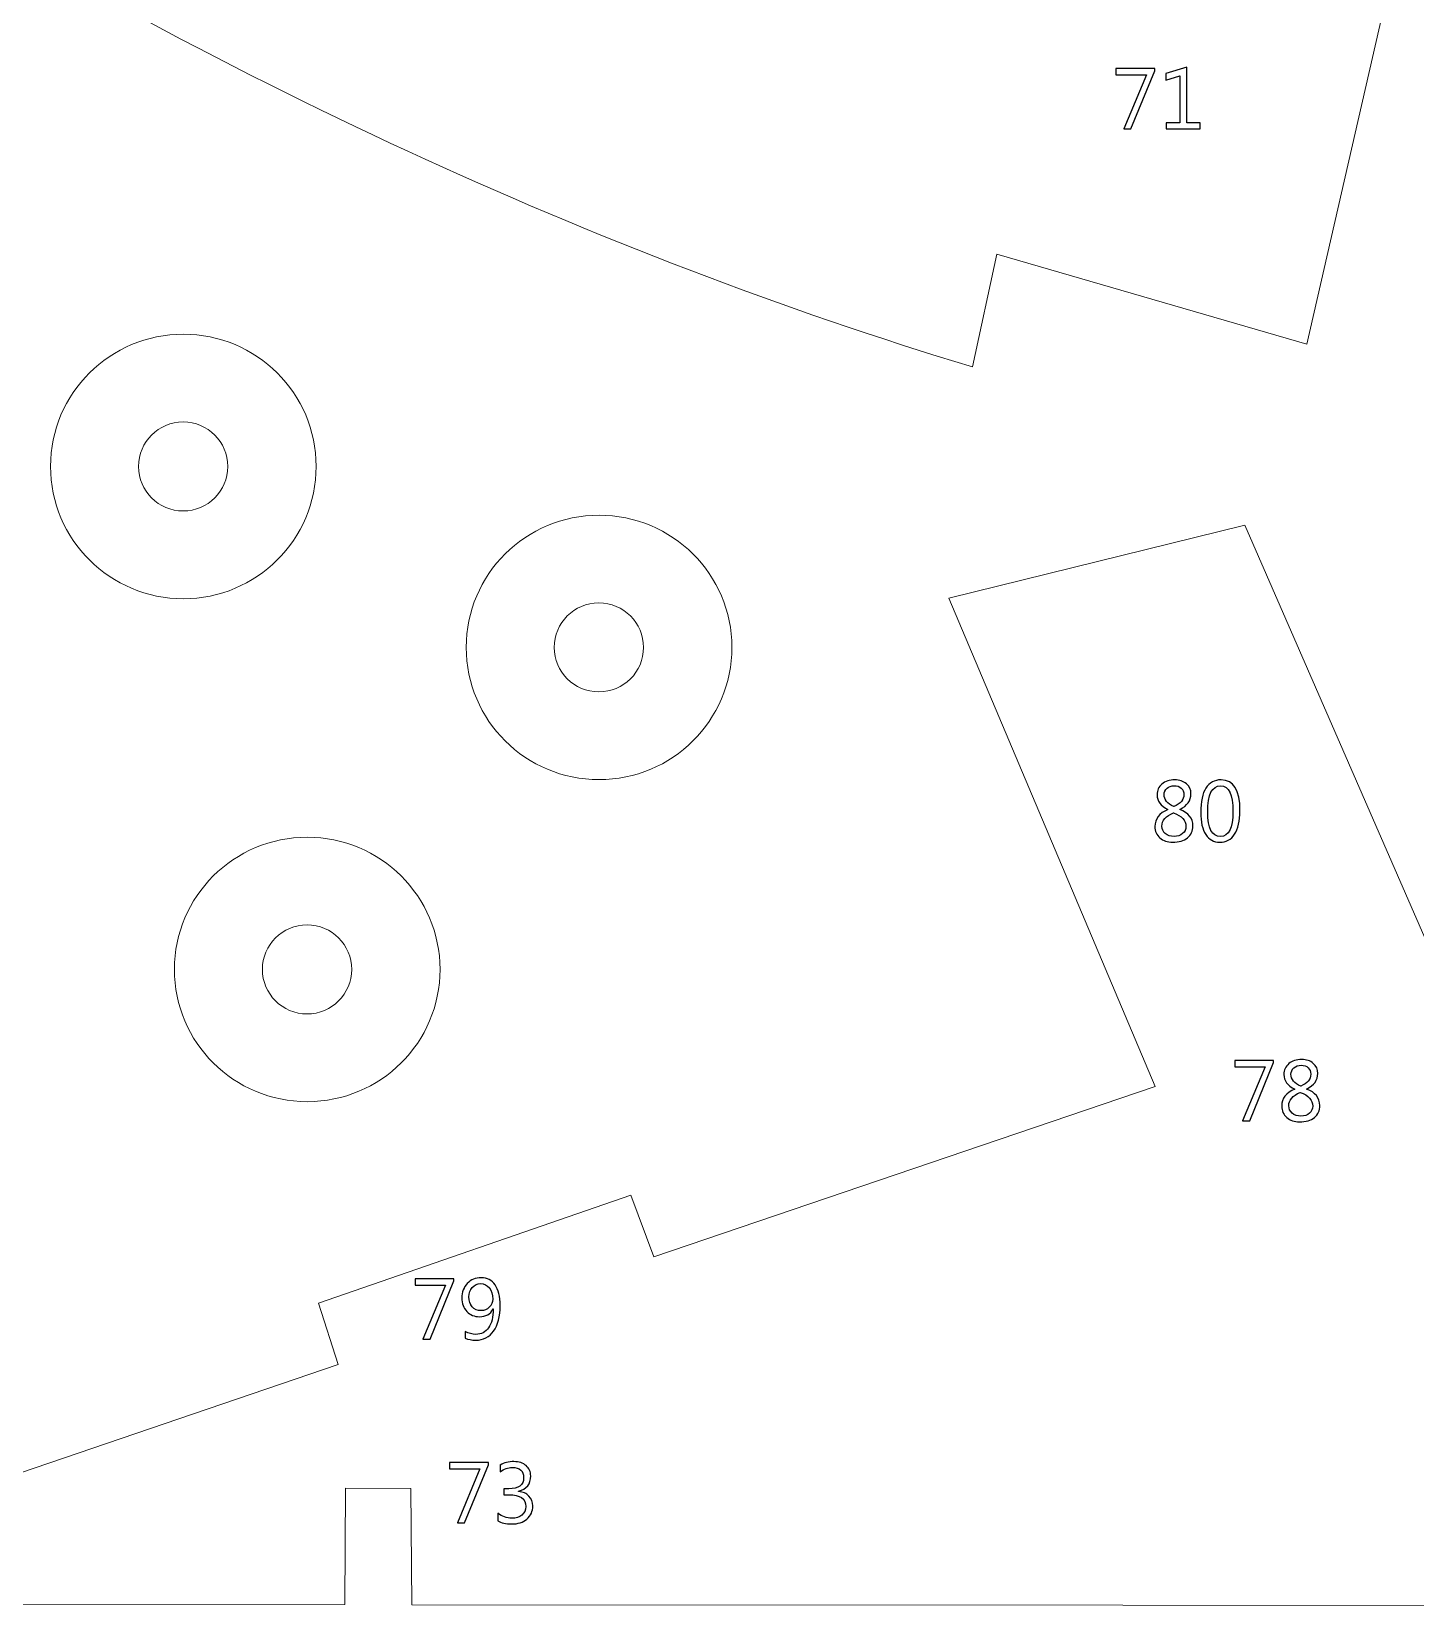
# Model space of a CAD drawing. Header units: centimetres. Extents: x -19.4 to 19.9, y -26.5 to 22.7.
# Drawn here: x 6.94 to 13.74, y -26.46 to -18.72 of the extents above; entities that cross this region are included whole.
import ezdxf

# ---------------------------------------------------------------- set-up
doc = ezdxf.new("R2010")
doc.units = ezdxf.units.CM
doc.header["$MEASUREMENT"] = 0
doc.layers.add('Camada 1', color=7, linetype='Continuous')

msp = doc.modelspace()

# ---------------------------------------------------------------- linework, layer by layer
at = {"layer": 'Camada 1', "color": 7, "lineweight": 9}
for centre, major_axis, ratio in [((7.68208, -20.85832), (0.65257, 0), 0.9956633), ((7.68121, -20.85827), (0.2195, 0), 0.995672), ((9.72492, -21.74752), (0.65257, 0), 0.9956633), ((9.72405, -21.74747), (0.2195, 0), 0.995672), ((8.29084, -23.32988), (0.65257, 0), 0.9956633), ((8.28997, -23.32983), (0.2195, 0), 0.995672)]:
    msp.add_ellipse(centre, major_axis=major_axis, ratio=ratio, dxfattribs=at)
for points, knots in [([(13.60992, -18.47447), (13.60992, -18.47447), (12.035, -18.04846), (12.035, -18.04846), (12.035, -18.04846), (12.035, -18.04846), (12.12652, -17.4769), (12.12652, -17.4769), (12.12652, -17.4769), (10.51732, -16.95289), (8.8798, -16.12382), (7.22589, -15.11792), (7.22589, -15.11792), (7.22589, -15.11792), (6.05369, -17.83338), (6.05369, -17.83338), (6.05369, -17.83338), (7.86047, -18.95029), (9.69496, -19.80668), (11.56075, -20.36915), (11.56075, -20.36915), (11.56075, -20.36915), (11.67926, -19.81574), (11.67926, -19.81574), (11.67926, -19.81574), (11.67926, -19.81574), (13.20315, -20.25699), (13.20315, -20.25699), (13.20315, -20.25699), (13.20315, -20.25699), (13.60992, -18.47447), (13.60992, -18.47447)], [0, 0, 0, 0, 0.1111111, 0.1111111, 0.1111111, 0.1111111, 0.2222222, 0.2222222, 0.2222222, 0.2222222, 0.3333333, 0.3333333, 0.3333333, 0.3333333, 0.4444444, 0.4444444, 0.4444444, 0.4444444, 0.5555556, 0.5555556, 0.5555556, 0.5555556, 0.6666667, 0.6666667, 0.6666667, 0.6666667, 0.7777778, 0.7777778, 0.7777778, 0.7777778, 1, 1, 1, 1]), ([(15.46862, -22.88069), (15.46862, -22.88069), (16.7564, -26.45463), (16.7564, -26.45463), (16.7564, -26.45463), (16.7564, -26.45463), (16.16272, -26.45526), (16.16272, -26.45526), (16.16272, -26.45526), (16.16272, -26.45526), (15.53393, -24.70365), (15.53393, -24.70365), (15.53393, -24.70365), (15.53393, -24.70365), (15.23463, -24.8125), (15.23463, -24.8125), (15.23463, -24.8125), (15.23463, -24.8125), (15.79181, -26.45503), (15.79181, -26.45503), (15.79181, -26.45503), (15.79181, -26.45503), (8.80438, -26.45255), (8.80438, -26.45255), (8.80438, -26.45255), (8.80438, -26.45255), (8.79951, -25.87983), (8.79951, -25.87983), (8.79951, -25.87983), (8.79951, -25.87983), (8.47881, -25.87795), (8.47881, -25.87795), (8.47881, -25.87795), (8.47881, -25.87795), (8.47523, -26.45047), (8.47523, -26.45047), (8.47523, -26.45047), (8.47523, -26.45047), (6.45199, -26.45212), (6.45199, -26.45212), (6.45199, -26.45212), (6.20591, -26.46023), (6.14256, -26.04751), (6.38097, -25.97301), (6.38097, -25.97301), (6.38097, -25.97301), (8.44333, -25.27122), (8.44333, -25.27122), (8.44333, -25.27122), (8.44333, -25.27122), (8.34547, -24.96979), (8.34547, -24.96979), (8.34547, -24.96979), (8.34547, -24.96979), (9.88118, -24.43949), (9.88118, -24.43949), (9.88118, -24.43949), (9.88118, -24.43949), (9.99392, -24.74276), (9.99392, -24.74276), (9.99392, -24.74276), (9.99392, -24.74276), (12.45782, -23.90472), (12.45782, -23.90472), (12.45782, -23.90472), (12.45782, -23.90472), (11.44347, -21.50548), (11.44347, -21.50548), (11.44347, -21.50548), (11.44347, -21.50548), (12.89858, -21.14595), (12.89858, -21.14595), (12.89858, -21.14595), (12.89858, -21.14595), (13.889, -23.41795), (13.889, -23.41795), (13.889, -23.41795), (13.889, -23.41795), (15.46862, -22.88069), (15.46862, -22.88069)], [0, 0, 0, 0, 0.047619, 0.047619, 0.047619, 0.047619, 0.0952381, 0.0952381, 0.0952381, 0.0952381, 0.1428571, 0.1428571, 0.1428571, 0.1428571, 0.1904762, 0.1904762, 0.1904762, 0.1904762, 0.2380952, 0.2380952, 0.2380952, 0.2380952, 0.2857143, 0.2857143, 0.2857143, 0.2857143, 0.3333333, 0.3333333, 0.3333333, 0.3333333, 0.3809524, 0.3809524, 0.3809524, 0.3809524, 0.4285714, 0.4285714, 0.4285714, 0.4285714, 0.4761905, 0.4761905, 0.4761905, 0.4761905, 0.5238095, 0.5238095, 0.5238095, 0.5238095, 0.5714286, 0.5714286, 0.5714286, 0.5714286, 0.6190476, 0.6190476, 0.6190476, 0.6190476, 0.6666667, 0.6666667, 0.6666667, 0.6666667, 0.7142857, 0.7142857, 0.7142857, 0.7142857, 0.7619048, 0.7619048, 0.7619048, 0.7619048, 0.8095238, 0.8095238, 0.8095238, 0.8095238, 0.8571429, 0.8571429, 0.8571429, 0.8571429, 0.9047619, 0.9047619, 0.9047619, 0.9047619, 1, 1, 1, 1])]:
    msp.add_open_spline(points, degree=3, knots=knots, dxfattribs=at)
at = {"layer": 'Camada 1', "color": 7}
for points, knots in [([(12.4559, -18.91352), (12.4559, -18.91352), (12.33863, -19.1992), (12.33863, -19.1992), (12.33863, -19.1992), (12.33863, -19.1992), (12.30349, -19.1992), (12.30349, -19.1992), (12.30349, -19.1992), (12.30349, -19.1992), (12.41441, -18.93334), (12.41441, -18.93334), (12.41441, -18.93334), (12.41441, -18.93334), (12.26497, -18.93334), (12.26497, -18.93334), (12.26497, -18.93334), (12.26497, -18.93334), (12.26497, -18.90286), (12.26497, -18.90286), (12.26497, -18.90286), (12.26497, -18.90286), (12.4559, -18.90286), (12.4559, -18.90286), (12.4559, -18.90286), (12.4559, -18.90286), (12.4559, -18.91352), (12.4559, -18.91352)], [0, 0, 0, 0, 0.125, 0.125, 0.125, 0.125, 0.25, 0.25, 0.25, 0.25, 0.375, 0.375, 0.375, 0.375, 0.5, 0.5, 0.5, 0.5, 0.625, 0.625, 0.625, 0.625, 0.75, 0.75, 0.75, 0.75, 1, 1, 1, 1]), ([(12.67942, -19.1992), (12.67942, -19.1992), (12.51178, -19.1992), (12.51178, -19.1992), (12.51178, -19.1992), (12.51178, -19.1992), (12.51178, -19.16957), (12.51178, -19.16957), (12.51178, -19.16957), (12.51178, -19.16957), (12.57866, -19.16957), (12.57866, -19.16957), (12.57866, -19.16957), (12.57866, -19.16957), (12.57866, -18.93913), (12.57866, -18.93913), (12.57866, -18.93913), (12.57866, -18.93913), (12.51008, -18.95959), (12.51008, -18.95959), (12.51008, -18.95959), (12.51008, -18.95959), (12.51008, -18.92742), (12.51008, -18.92742), (12.51008, -18.92742), (12.51008, -18.92742), (12.61253, -18.89609), (12.61253, -18.89609), (12.61253, -18.89609), (12.61253, -18.89609), (12.61253, -19.16957), (12.61253, -19.16957), (12.61253, -19.16957), (12.61253, -19.16957), (12.67942, -19.16957), (12.67942, -19.16957), (12.67942, -19.16957), (12.67942, -19.16957), (12.67942, -19.1992), (12.67942, -19.1992)], [0, 0, 0, 0, 0.0909091, 0.0909091, 0.0909091, 0.0909091, 0.1818182, 0.1818182, 0.1818182, 0.1818182, 0.2727273, 0.2727273, 0.2727273, 0.2727273, 0.3636364, 0.3636364, 0.3636364, 0.3636364, 0.4545455, 0.4545455, 0.4545455, 0.4545455, 0.5454545, 0.5454545, 0.5454545, 0.5454545, 0.6363636, 0.6363636, 0.6363636, 0.6363636, 0.7272727, 0.7272727, 0.7272727, 0.7272727, 0.8181818, 0.8181818, 0.8181818, 0.8181818, 1, 1, 1, 1]), ([(12.52006, -22.54435), (12.52006, -22.54435), (12.52006, -22.54351), (12.52006, -22.54351), (12.52006, -22.54351), (12.4845, -22.527), (12.46672, -22.50301), (12.46672, -22.47154), (12.46672, -22.47154), (12.46672, -22.45016), (12.47483, -22.43259), (12.49113, -22.4189), (12.49113, -22.4189), (12.50743, -22.40515), (12.52838, -22.3983), (12.55407, -22.3983), (12.55407, -22.3983), (12.57721, -22.3983), (12.59626, -22.40472), (12.61115, -22.41756), (12.61115, -22.41756), (12.62603, -22.43041), (12.63351, -22.44684), (12.63351, -22.46695), (12.63351, -22.46695), (12.63351, -22.49983), (12.61517, -22.5253), (12.57848, -22.54351), (12.57848, -22.54351), (12.57848, -22.54351), (12.57848, -22.54435), (12.57848, -22.54435), (12.57848, -22.54435), (12.62166, -22.55981), (12.64325, -22.58655), (12.64325, -22.62458), (12.64325, -22.62458), (12.64325, -22.64913), (12.63443, -22.6686), (12.61679, -22.68307), (12.61679, -22.68307), (12.59922, -22.69753), (12.57467, -22.7048), (12.54327, -22.7048), (12.54327, -22.7048), (12.51794, -22.7048), (12.49713, -22.6976), (12.48069, -22.68328), (12.48069, -22.68328), (12.46432, -22.66896), (12.45613, -22.65033), (12.45613, -22.62747), (12.45613, -22.62747), (12.45613, -22.58944), (12.47744, -22.56171), (12.52006, -22.54435)], [0, 0, 0, 0, 0.0666667, 0.0666667, 0.0666667, 0.0666667, 0.1333333, 0.1333333, 0.1333333, 0.1333333, 0.2, 0.2, 0.2, 0.2, 0.2666667, 0.2666667, 0.2666667, 0.2666667, 0.3333333, 0.3333333, 0.3333333, 0.3333333, 0.4, 0.4, 0.4, 0.4, 0.4666667, 0.4666667, 0.4666667, 0.4666667, 0.5333333, 0.5333333, 0.5333333, 0.5333333, 0.6, 0.6, 0.6, 0.6, 0.6666667, 0.6666667, 0.6666667, 0.6666667, 0.7333333, 0.7333333, 0.7333333, 0.7333333, 0.8, 0.8, 0.8, 0.8, 0.8666667, 0.8666667, 0.8666667, 0.8666667, 1, 1, 1, 1]), ([(12.5988, -22.47119), (12.5988, -22.4575), (12.5945, -22.44677), (12.58596, -22.43887), (12.58596, -22.43887), (12.57742, -22.43104), (12.56571, -22.42709), (12.55096, -22.42709), (12.55096, -22.42709), (12.53713, -22.42709), (12.52542, -22.43118), (12.51582, -22.43944), (12.51582, -22.43944), (12.50623, -22.44762), (12.50143, -22.45806), (12.50143, -22.47076), (12.50143, -22.47076), (12.50143, -22.49659), (12.51752, -22.51599), (12.54969, -22.52911), (12.54969, -22.52911), (12.58243, -22.51557), (12.5988, -22.49631), (12.5988, -22.47119)], [0, 0, 0, 0, 0.1428571, 0.1428571, 0.1428571, 0.1428571, 0.2857143, 0.2857143, 0.2857143, 0.2857143, 0.4285714, 0.4285714, 0.4285714, 0.4285714, 0.5714286, 0.5714286, 0.5714286, 0.5714286, 0.7142857, 0.7142857, 0.7142857, 0.7142857, 1, 1, 1, 1]), ([(12.77477, -22.7048), (12.74542, -22.7048), (12.72248, -22.69217), (12.70605, -22.66698), (12.70605, -22.66698), (12.68961, -22.64172), (12.68135, -22.60524), (12.68135, -22.55755), (12.68135, -22.55755), (12.68135, -22.50512), (12.68996, -22.46554), (12.7071, -22.43866), (12.7071, -22.43866), (12.72425, -22.41178), (12.74901, -22.3983), (12.7814, -22.3983), (12.7814, -22.3983), (12.84342, -22.3983), (12.87439, -22.44896), (12.87439, -22.55028), (12.87439, -22.55028), (12.87439, -22.60052), (12.86564, -22.63876), (12.84815, -22.66522), (12.84815, -22.66522), (12.83065, -22.69161), (12.80617, -22.7048), (12.77477, -22.7048)], [0, 0, 0, 0, 0.125, 0.125, 0.125, 0.125, 0.25, 0.25, 0.25, 0.25, 0.375, 0.375, 0.375, 0.375, 0.5, 0.5, 0.5, 0.5, 0.625, 0.625, 0.625, 0.625, 0.75, 0.75, 0.75, 0.75, 1, 1, 1, 1]), ([(12.77949, -22.42709), (12.73723, -22.42709), (12.71606, -22.47006), (12.71606, -22.556), (12.71606, -22.556), (12.71606, -22.63629), (12.73681, -22.67644), (12.7783, -22.67644), (12.7783, -22.67644), (12.81922, -22.67644), (12.83968, -22.63558), (12.83968, -22.55395), (12.83968, -22.55395), (12.83968, -22.46935), (12.81964, -22.42709), (12.77949, -22.42709)], [0, 0, 0, 0, 0.2, 0.2, 0.2, 0.2, 0.4, 0.4, 0.4, 0.4, 0.6, 0.6, 0.6, 0.6, 1, 1, 1, 1]), ([(12.54743, -22.56044), (12.50969, -22.57547), (12.49085, -22.59734), (12.49085, -22.62592), (12.49085, -22.62592), (12.49085, -22.64066), (12.49635, -22.6528), (12.50729, -22.66225), (12.50729, -22.66225), (12.51822, -22.67171), (12.53262, -22.67644), (12.55054, -22.67644), (12.55054, -22.67644), (12.56761, -22.67644), (12.58151, -22.67178), (12.59231, -22.66247), (12.59231, -22.66247), (12.6031, -22.65315), (12.60854, -22.64137), (12.60854, -22.62712), (12.60854, -22.62712), (12.60854, -22.59734), (12.58815, -22.57505), (12.54743, -22.56044)], [0, 0, 0, 0, 0.1428571, 0.1428571, 0.1428571, 0.1428571, 0.2857143, 0.2857143, 0.2857143, 0.2857143, 0.4285714, 0.4285714, 0.4285714, 0.4285714, 0.5714286, 0.5714286, 0.5714286, 0.5714286, 0.7142857, 0.7142857, 0.7142857, 0.7142857, 1, 1, 1, 1]), ([(13.03932, -23.7879), (13.03932, -23.7879), (12.92205, -24.07358), (12.92205, -24.07358), (12.92205, -24.07358), (12.92205, -24.07358), (12.88691, -24.07358), (12.88691, -24.07358), (12.88691, -24.07358), (12.88691, -24.07358), (12.99783, -23.80772), (12.99783, -23.80772), (12.99783, -23.80772), (12.99783, -23.80772), (12.84839, -23.80772), (12.84839, -23.80772), (12.84839, -23.80772), (12.84839, -23.80772), (12.84839, -23.77724), (12.84839, -23.77724), (12.84839, -23.77724), (12.84839, -23.77724), (13.03932, -23.77724), (13.03932, -23.77724), (13.03932, -23.77724), (13.03932, -23.77724), (13.03932, -23.7879), (13.03932, -23.7879)], [0, 0, 0, 0, 0.125, 0.125, 0.125, 0.125, 0.25, 0.25, 0.25, 0.25, 0.375, 0.375, 0.375, 0.375, 0.5, 0.5, 0.5, 0.5, 0.625, 0.625, 0.625, 0.625, 0.75, 0.75, 0.75, 0.75, 1, 1, 1, 1]), ([(13.14346, -23.91821), (13.14346, -23.91821), (13.14346, -23.91737), (13.14346, -23.91737), (13.14346, -23.91737), (13.1079, -23.90086), (13.09012, -23.87687), (13.09012, -23.8454), (13.09012, -23.8454), (13.09012, -23.82402), (13.09823, -23.80645), (13.11453, -23.79276), (13.11453, -23.79276), (13.13083, -23.77901), (13.15178, -23.77216), (13.17747, -23.77216), (13.17747, -23.77216), (13.20061, -23.77216), (13.21966, -23.77858), (13.23455, -23.79142), (13.23455, -23.79142), (13.24943, -23.80427), (13.25691, -23.8207), (13.25691, -23.84081), (13.25691, -23.84081), (13.25691, -23.87369), (13.23857, -23.89916), (13.20188, -23.91737), (13.20188, -23.91737), (13.20188, -23.91737), (13.20188, -23.91821), (13.20188, -23.91821), (13.20188, -23.91821), (13.24506, -23.93367), (13.26665, -23.96041), (13.26665, -23.99844), (13.26665, -23.99844), (13.26665, -24.02299), (13.25783, -24.04246), (13.24019, -24.05693), (13.24019, -24.05693), (13.22262, -24.07139), (13.19807, -24.07866), (13.16667, -24.07866), (13.16667, -24.07866), (13.14134, -24.07866), (13.12053, -24.07146), (13.10409, -24.05714), (13.10409, -24.05714), (13.08772, -24.04282), (13.07953, -24.02419), (13.07953, -24.00133), (13.07953, -24.00133), (13.07953, -23.9633), (13.10084, -23.93557), (13.14346, -23.91821)], [0, 0, 0, 0, 0.0666667, 0.0666667, 0.0666667, 0.0666667, 0.1333333, 0.1333333, 0.1333333, 0.1333333, 0.2, 0.2, 0.2, 0.2, 0.2666667, 0.2666667, 0.2666667, 0.2666667, 0.3333333, 0.3333333, 0.3333333, 0.3333333, 0.4, 0.4, 0.4, 0.4, 0.4666667, 0.4666667, 0.4666667, 0.4666667, 0.5333333, 0.5333333, 0.5333333, 0.5333333, 0.6, 0.6, 0.6, 0.6, 0.6666667, 0.6666667, 0.6666667, 0.6666667, 0.7333333, 0.7333333, 0.7333333, 0.7333333, 0.8, 0.8, 0.8, 0.8, 0.8666667, 0.8666667, 0.8666667, 0.8666667, 1, 1, 1, 1]), ([(13.2222, -23.84505), (13.2222, -23.83136), (13.2179, -23.82063), (13.20936, -23.81273), (13.20936, -23.81273), (13.20082, -23.8049), (13.18911, -23.80095), (13.17436, -23.80095), (13.17436, -23.80095), (13.16053, -23.80095), (13.14882, -23.80504), (13.13922, -23.8133), (13.13922, -23.8133), (13.12963, -23.82148), (13.12483, -23.83192), (13.12483, -23.84462), (13.12483, -23.84462), (13.12483, -23.87045), (13.14092, -23.88985), (13.17309, -23.90297), (13.17309, -23.90297), (13.20583, -23.88943), (13.2222, -23.87017), (13.2222, -23.84505)], [0, 0, 0, 0, 0.1428571, 0.1428571, 0.1428571, 0.1428571, 0.2857143, 0.2857143, 0.2857143, 0.2857143, 0.4285714, 0.4285714, 0.4285714, 0.4285714, 0.5714286, 0.5714286, 0.5714286, 0.5714286, 0.7142857, 0.7142857, 0.7142857, 0.7142857, 1, 1, 1, 1]), ([(13.17083, -23.9343), (13.13309, -23.94933), (13.11425, -23.9712), (13.11425, -23.99978), (13.11425, -23.99978), (13.11425, -24.01452), (13.11975, -24.02666), (13.13069, -24.03611), (13.13069, -24.03611), (13.14162, -24.04557), (13.15602, -24.0503), (13.17394, -24.0503), (13.17394, -24.0503), (13.19101, -24.0503), (13.20491, -24.04564), (13.21571, -24.03633), (13.21571, -24.03633), (13.2265, -24.02701), (13.23194, -24.01523), (13.23194, -24.00098), (13.23194, -24.00098), (13.23194, -23.9712), (13.21155, -23.94891), (13.17083, -23.9343)], [0, 0, 0, 0, 0.1428571, 0.1428571, 0.1428571, 0.1428571, 0.2857143, 0.2857143, 0.2857143, 0.2857143, 0.4285714, 0.4285714, 0.4285714, 0.4285714, 0.5714286, 0.5714286, 0.5714286, 0.5714286, 0.7142857, 0.7142857, 0.7142857, 0.7142857, 1, 1, 1, 1]), ([(9.01184, -24.86064), (9.01184, -24.86064), (8.89457, -25.14632), (8.89457, -25.14632), (8.89457, -25.14632), (8.89457, -25.14632), (8.85943, -25.14632), (8.85943, -25.14632), (8.85943, -25.14632), (8.85943, -25.14632), (8.97035, -24.88046), (8.97035, -24.88046), (8.97035, -24.88046), (8.97035, -24.88046), (8.82091, -24.88046), (8.82091, -24.88046), (8.82091, -24.88046), (8.82091, -24.88046), (8.82091, -24.84998), (8.82091, -24.84998), (8.82091, -24.84998), (8.82091, -24.84998), (9.01184, -24.84998), (9.01184, -24.84998), (9.01184, -24.84998), (9.01184, -24.84998), (9.01184, -24.86064), (9.01184, -24.86064)], [0, 0, 0, 0, 0.125, 0.125, 0.125, 0.125, 0.25, 0.25, 0.25, 0.25, 0.375, 0.375, 0.375, 0.375, 0.5, 0.5, 0.5, 0.5, 0.625, 0.625, 0.625, 0.625, 0.75, 0.75, 0.75, 0.75, 1, 1, 1, 1]), ([(9.06687, -25.14152), (9.06687, -25.14152), (9.06687, -25.109), (9.06687, -25.109), (9.06687, -25.109), (9.08338, -25.11838), (9.10088, -25.12304), (9.11936, -25.12304), (9.11936, -25.12304), (9.14618, -25.12304), (9.16713, -25.11217), (9.18202, -25.09051), (9.18202, -25.09051), (9.19698, -25.06885), (9.20446, -25.03802), (9.20446, -24.99815), (9.20446, -24.99815), (9.20417, -24.99829), (9.20389, -24.99829), (9.20361, -24.99815), (9.20361, -24.99815), (9.19098, -25.02355), (9.1689, -25.03625), (9.13757, -25.03625), (9.13757, -25.03625), (9.11217, -25.03625), (9.09142, -25.02764), (9.07513, -25.01043), (9.07513, -25.01043), (9.0589, -24.99321), (9.05078, -24.97099), (9.05078, -24.94389), (9.05078, -24.94389), (9.05078, -24.91496), (9.05967, -24.89119), (9.07752, -24.8727), (9.07752, -24.8727), (9.09538, -24.85414), (9.11817, -24.8449), (9.14604, -24.8449), (9.14604, -24.8449), (9.17518, -24.8449), (9.19796, -24.85647), (9.21426, -24.87955), (9.21426, -24.87955), (9.23056, -24.90262), (9.23875, -24.93627), (9.23875, -24.98037), (9.23875, -24.98037), (9.23875, -25.03512), (9.22816, -25.07732), (9.20693, -25.10695), (9.20693, -25.10695), (9.18576, -25.13658), (9.15627, -25.1514), (9.11852, -25.1514), (9.11852, -25.1514), (9.09869, -25.1514), (9.08148, -25.14808), (9.06687, -25.14152)], [0, 0, 0, 0, 0.0625, 0.0625, 0.0625, 0.0625, 0.125, 0.125, 0.125, 0.125, 0.1875, 0.1875, 0.1875, 0.1875, 0.25, 0.25, 0.25, 0.25, 0.3125, 0.3125, 0.3125, 0.3125, 0.375, 0.375, 0.375, 0.375, 0.4375, 0.4375, 0.4375, 0.4375, 0.5, 0.5, 0.5, 0.5, 0.5625, 0.5625, 0.5625, 0.5625, 0.625, 0.625, 0.625, 0.625, 0.6875, 0.6875, 0.6875, 0.6875, 0.75, 0.75, 0.75, 0.75, 0.8125, 0.8125, 0.8125, 0.8125, 0.875, 0.875, 0.875, 0.875, 1, 1, 1, 1]), ([(9.14286, -24.87369), (9.12649, -24.87369), (9.11287, -24.87983), (9.10194, -24.89217), (9.10194, -24.89217), (9.091, -24.90452), (9.0855, -24.92019), (9.0855, -24.93924), (9.0855, -24.93924), (9.0855, -24.96005), (9.09086, -24.97642), (9.10158, -24.98834), (9.10158, -24.98834), (9.11231, -25.00027), (9.12684, -25.00619), (9.14519, -25.00619), (9.14519, -25.00619), (9.16113, -25.00619), (9.17461, -25.00076), (9.18569, -24.9899), (9.18569, -24.9899), (9.19677, -24.97896), (9.20234, -24.96569), (9.20234, -24.94996), (9.20234, -24.94996), (9.20234, -24.92752), (9.19684, -24.90918), (9.18583, -24.895), (9.18583, -24.895), (9.17482, -24.88082), (9.1605, -24.87369), (9.14286, -24.87369)], [0, 0, 0, 0, 0.1111111, 0.1111111, 0.1111111, 0.1111111, 0.2222222, 0.2222222, 0.2222222, 0.2222222, 0.3333333, 0.3333333, 0.3333333, 0.3333333, 0.4444444, 0.4444444, 0.4444444, 0.4444444, 0.5555556, 0.5555556, 0.5555556, 0.5555556, 0.6666667, 0.6666667, 0.6666667, 0.6666667, 0.7777778, 0.7777778, 0.7777778, 0.7777778, 1, 1, 1, 1]), ([(9.18122, -25.764), (9.18122, -25.764), (9.06395, -26.04968), (9.06395, -26.04968), (9.06395, -26.04968), (9.06395, -26.04968), (9.02881, -26.04968), (9.02881, -26.04968), (9.02881, -26.04968), (9.02881, -26.04968), (9.13973, -25.78382), (9.13973, -25.78382), (9.13973, -25.78382), (9.13973, -25.78382), (8.99029, -25.78382), (8.99029, -25.78382), (8.99029, -25.78382), (8.99029, -25.78382), (8.99029, -25.75334), (8.99029, -25.75334), (8.99029, -25.75334), (8.99029, -25.75334), (9.18122, -25.75334), (9.18122, -25.75334), (9.18122, -25.75334), (9.18122, -25.75334), (9.18122, -25.764), (9.18122, -25.764)], [0, 0, 0, 0, 0.125, 0.125, 0.125, 0.125, 0.25, 0.25, 0.25, 0.25, 0.375, 0.375, 0.375, 0.375, 0.5, 0.5, 0.5, 0.5, 0.625, 0.625, 0.625, 0.625, 0.75, 0.75, 0.75, 0.75, 1, 1, 1, 1]), ([(9.22778, -26.03867), (9.22778, -26.03867), (9.22778, -26.00227), (9.22778, -26.00227), (9.22778, -26.00227), (9.24803, -26.01835), (9.27096, -26.0264), (9.29644, -26.0264), (9.29644, -26.0264), (9.31718, -26.0264), (9.33369, -26.02125), (9.34604, -26.01087), (9.34604, -26.01087), (9.35838, -26.0005), (9.36452, -25.98653), (9.36452, -25.96903), (9.36452, -25.96903), (9.36452, -25.93023), (9.33701, -25.91082), (9.28204, -25.91082), (9.28204, -25.91082), (9.28204, -25.91082), (9.25742, -25.91082), (9.25742, -25.91082), (9.25742, -25.91082), (9.25742, -25.91082), (9.25742, -25.88204), (9.25742, -25.88204), (9.25742, -25.88204), (9.25742, -25.88204), (9.28084, -25.88204), (9.28084, -25.88204), (9.28084, -25.88204), (9.32988, -25.88204), (9.35436, -25.86383), (9.35436, -25.8275), (9.35436, -25.8275), (9.35436, -25.79384), (9.33566, -25.77705), (9.29827, -25.77705), (9.29827, -25.77705), (9.27739, -25.77705), (9.2577, -25.7841), (9.23921, -25.79822), (9.23921, -25.79822), (9.23921, -25.79822), (9.23921, -25.7652), (9.23921, -25.7652), (9.23921, -25.7652), (9.25826, -25.75391), (9.28077, -25.74826), (9.30667, -25.74826), (9.30667, -25.74826), (9.33164, -25.74826), (9.35161, -25.75489), (9.36664, -25.76809), (9.36664, -25.76809), (9.3816, -25.78135), (9.38908, -25.79829), (9.38908, -25.81896), (9.38908, -25.81896), (9.38908, -25.85798), (9.36925, -25.8831), (9.32953, -25.89424), (9.32953, -25.89424), (9.32953, -25.89424), (9.32953, -25.89509), (9.32953, -25.89509), (9.32953, -25.89509), (9.35083, -25.89714), (9.36777, -25.90462), (9.38033, -25.91753), (9.38033, -25.91753), (9.39296, -25.93044), (9.39924, -25.94653), (9.39924, -25.96579), (9.39924, -25.96579), (9.39924, -25.99246), (9.38971, -26.01391), (9.37059, -26.03028), (9.37059, -26.03028), (9.35147, -26.04658), (9.32628, -26.05476), (9.29502, -26.05476), (9.29502, -26.05476), (9.26687, -26.05476), (9.24444, -26.0494), (9.22778, -26.03867)], [0, 0, 0, 0, 0.0434783, 0.0434783, 0.0434783, 0.0434783, 0.0869565, 0.0869565, 0.0869565, 0.0869565, 0.1304348, 0.1304348, 0.1304348, 0.1304348, 0.173913, 0.173913, 0.173913, 0.173913, 0.2173913, 0.2173913, 0.2173913, 0.2173913, 0.2608696, 0.2608696, 0.2608696, 0.2608696, 0.3043478, 0.3043478, 0.3043478, 0.3043478, 0.3478261, 0.3478261, 0.3478261, 0.3478261, 0.3913043, 0.3913043, 0.3913043, 0.3913043, 0.4347826, 0.4347826, 0.4347826, 0.4347826, 0.4782609, 0.4782609, 0.4782609, 0.4782609, 0.5217391, 0.5217391, 0.5217391, 0.5217391, 0.5652174, 0.5652174, 0.5652174, 0.5652174, 0.6086957, 0.6086957, 0.6086957, 0.6086957, 0.6521739, 0.6521739, 0.6521739, 0.6521739, 0.6956522, 0.6956522, 0.6956522, 0.6956522, 0.7391304, 0.7391304, 0.7391304, 0.7391304, 0.7826087, 0.7826087, 0.7826087, 0.7826087, 0.826087, 0.826087, 0.826087, 0.826087, 0.8695652, 0.8695652, 0.8695652, 0.8695652, 0.9130435, 0.9130435, 0.9130435, 0.9130435, 1, 1, 1, 1])]:
    msp.add_open_spline(points, degree=3, knots=knots, dxfattribs=at)
at = {"layer": 'Camada 1', "color": 250, "lineweight": 9}
for points, knots in [([(12.4559, -18.91352), (12.4559, -18.91352), (12.33863, -19.1992), (12.33863, -19.1992), (12.33863, -19.1992), (12.33863, -19.1992), (12.30349, -19.1992), (12.30349, -19.1992), (12.30349, -19.1992), (12.30349, -19.1992), (12.41441, -18.93334), (12.41441, -18.93334), (12.41441, -18.93334), (12.41441, -18.93334), (12.26497, -18.93334), (12.26497, -18.93334), (12.26497, -18.93334), (12.26497, -18.93334), (12.26497, -18.90286), (12.26497, -18.90286), (12.26497, -18.90286), (12.26497, -18.90286), (12.4559, -18.90286), (12.4559, -18.90286), (12.4559, -18.90286), (12.4559, -18.90286), (12.4559, -18.91352), (12.4559, -18.91352)], [0, 0, 0, 0, 0.125, 0.125, 0.125, 0.125, 0.25, 0.25, 0.25, 0.25, 0.375, 0.375, 0.375, 0.375, 0.5, 0.5, 0.5, 0.5, 0.625, 0.625, 0.625, 0.625, 0.75, 0.75, 0.75, 0.75, 1, 1, 1, 1]), ([(12.67942, -19.1992), (12.67942, -19.1992), (12.51178, -19.1992), (12.51178, -19.1992), (12.51178, -19.1992), (12.51178, -19.1992), (12.51178, -19.16957), (12.51178, -19.16957), (12.51178, -19.16957), (12.51178, -19.16957), (12.57866, -19.16957), (12.57866, -19.16957), (12.57866, -19.16957), (12.57866, -19.16957), (12.57866, -18.93913), (12.57866, -18.93913), (12.57866, -18.93913), (12.57866, -18.93913), (12.51008, -18.95959), (12.51008, -18.95959), (12.51008, -18.95959), (12.51008, -18.95959), (12.51008, -18.92742), (12.51008, -18.92742), (12.51008, -18.92742), (12.51008, -18.92742), (12.61253, -18.89609), (12.61253, -18.89609), (12.61253, -18.89609), (12.61253, -18.89609), (12.61253, -19.16957), (12.61253, -19.16957), (12.61253, -19.16957), (12.61253, -19.16957), (12.67942, -19.16957), (12.67942, -19.16957), (12.67942, -19.16957), (12.67942, -19.16957), (12.67942, -19.1992), (12.67942, -19.1992)], [0, 0, 0, 0, 0.0909091, 0.0909091, 0.0909091, 0.0909091, 0.1818182, 0.1818182, 0.1818182, 0.1818182, 0.2727273, 0.2727273, 0.2727273, 0.2727273, 0.3636364, 0.3636364, 0.3636364, 0.3636364, 0.4545455, 0.4545455, 0.4545455, 0.4545455, 0.5454545, 0.5454545, 0.5454545, 0.5454545, 0.6363636, 0.6363636, 0.6363636, 0.6363636, 0.7272727, 0.7272727, 0.7272727, 0.7272727, 0.8181818, 0.8181818, 0.8181818, 0.8181818, 1, 1, 1, 1]), ([(12.52006, -22.54435), (12.52006, -22.54435), (12.52006, -22.54351), (12.52006, -22.54351), (12.52006, -22.54351), (12.4845, -22.527), (12.46672, -22.50301), (12.46672, -22.47154), (12.46672, -22.47154), (12.46672, -22.45016), (12.47483, -22.43259), (12.49113, -22.4189), (12.49113, -22.4189), (12.50743, -22.40515), (12.52838, -22.3983), (12.55407, -22.3983), (12.55407, -22.3983), (12.57721, -22.3983), (12.59626, -22.40472), (12.61115, -22.41756), (12.61115, -22.41756), (12.62603, -22.43041), (12.63351, -22.44684), (12.63351, -22.46695), (12.63351, -22.46695), (12.63351, -22.49983), (12.61517, -22.5253), (12.57848, -22.54351), (12.57848, -22.54351), (12.57848, -22.54351), (12.57848, -22.54435), (12.57848, -22.54435), (12.57848, -22.54435), (12.62166, -22.55981), (12.64325, -22.58655), (12.64325, -22.62458), (12.64325, -22.62458), (12.64325, -22.64913), (12.63443, -22.6686), (12.61679, -22.68307), (12.61679, -22.68307), (12.59922, -22.69753), (12.57467, -22.7048), (12.54327, -22.7048), (12.54327, -22.7048), (12.51794, -22.7048), (12.49713, -22.6976), (12.48069, -22.68328), (12.48069, -22.68328), (12.46432, -22.66896), (12.45613, -22.65033), (12.45613, -22.62747), (12.45613, -22.62747), (12.45613, -22.58944), (12.47744, -22.56171), (12.52006, -22.54435)], [0, 0, 0, 0, 0.0666667, 0.0666667, 0.0666667, 0.0666667, 0.1333333, 0.1333333, 0.1333333, 0.1333333, 0.2, 0.2, 0.2, 0.2, 0.2666667, 0.2666667, 0.2666667, 0.2666667, 0.3333333, 0.3333333, 0.3333333, 0.3333333, 0.4, 0.4, 0.4, 0.4, 0.4666667, 0.4666667, 0.4666667, 0.4666667, 0.5333333, 0.5333333, 0.5333333, 0.5333333, 0.6, 0.6, 0.6, 0.6, 0.6666667, 0.6666667, 0.6666667, 0.6666667, 0.7333333, 0.7333333, 0.7333333, 0.7333333, 0.8, 0.8, 0.8, 0.8, 0.8666667, 0.8666667, 0.8666667, 0.8666667, 1, 1, 1, 1]), ([(12.5988, -22.47119), (12.5988, -22.4575), (12.5945, -22.44677), (12.58596, -22.43887), (12.58596, -22.43887), (12.57742, -22.43104), (12.56571, -22.42709), (12.55096, -22.42709), (12.55096, -22.42709), (12.53713, -22.42709), (12.52542, -22.43118), (12.51582, -22.43944), (12.51582, -22.43944), (12.50623, -22.44762), (12.50143, -22.45806), (12.50143, -22.47076), (12.50143, -22.47076), (12.50143, -22.49659), (12.51752, -22.51599), (12.54969, -22.52911), (12.54969, -22.52911), (12.58243, -22.51557), (12.5988, -22.49631), (12.5988, -22.47119)], [0, 0, 0, 0, 0.1428571, 0.1428571, 0.1428571, 0.1428571, 0.2857143, 0.2857143, 0.2857143, 0.2857143, 0.4285714, 0.4285714, 0.4285714, 0.4285714, 0.5714286, 0.5714286, 0.5714286, 0.5714286, 0.7142857, 0.7142857, 0.7142857, 0.7142857, 1, 1, 1, 1]), ([(12.77477, -22.7048), (12.74542, -22.7048), (12.72248, -22.69217), (12.70605, -22.66698), (12.70605, -22.66698), (12.68961, -22.64172), (12.68135, -22.60524), (12.68135, -22.55755), (12.68135, -22.55755), (12.68135, -22.50512), (12.68996, -22.46554), (12.7071, -22.43866), (12.7071, -22.43866), (12.72425, -22.41178), (12.74901, -22.3983), (12.7814, -22.3983), (12.7814, -22.3983), (12.84342, -22.3983), (12.87439, -22.44896), (12.87439, -22.55028), (12.87439, -22.55028), (12.87439, -22.60052), (12.86564, -22.63876), (12.84815, -22.66522), (12.84815, -22.66522), (12.83065, -22.69161), (12.80617, -22.7048), (12.77477, -22.7048)], [0, 0, 0, 0, 0.125, 0.125, 0.125, 0.125, 0.25, 0.25, 0.25, 0.25, 0.375, 0.375, 0.375, 0.375, 0.5, 0.5, 0.5, 0.5, 0.625, 0.625, 0.625, 0.625, 0.75, 0.75, 0.75, 0.75, 1, 1, 1, 1]), ([(12.77949, -22.42709), (12.73723, -22.42709), (12.71606, -22.47006), (12.71606, -22.556), (12.71606, -22.556), (12.71606, -22.63629), (12.73681, -22.67644), (12.7783, -22.67644), (12.7783, -22.67644), (12.81922, -22.67644), (12.83968, -22.63558), (12.83968, -22.55395), (12.83968, -22.55395), (12.83968, -22.46935), (12.81964, -22.42709), (12.77949, -22.42709)], [0, 0, 0, 0, 0.2, 0.2, 0.2, 0.2, 0.4, 0.4, 0.4, 0.4, 0.6, 0.6, 0.6, 0.6, 1, 1, 1, 1]), ([(12.54743, -22.56044), (12.50969, -22.57547), (12.49085, -22.59734), (12.49085, -22.62592), (12.49085, -22.62592), (12.49085, -22.64066), (12.49635, -22.6528), (12.50729, -22.66225), (12.50729, -22.66225), (12.51822, -22.67171), (12.53262, -22.67644), (12.55054, -22.67644), (12.55054, -22.67644), (12.56761, -22.67644), (12.58151, -22.67178), (12.59231, -22.66247), (12.59231, -22.66247), (12.6031, -22.65315), (12.60854, -22.64137), (12.60854, -22.62712), (12.60854, -22.62712), (12.60854, -22.59734), (12.58815, -22.57505), (12.54743, -22.56044)], [0, 0, 0, 0, 0.1428571, 0.1428571, 0.1428571, 0.1428571, 0.2857143, 0.2857143, 0.2857143, 0.2857143, 0.4285714, 0.4285714, 0.4285714, 0.4285714, 0.5714286, 0.5714286, 0.5714286, 0.5714286, 0.7142857, 0.7142857, 0.7142857, 0.7142857, 1, 1, 1, 1]), ([(13.03932, -23.7879), (13.03932, -23.7879), (12.92205, -24.07358), (12.92205, -24.07358), (12.92205, -24.07358), (12.92205, -24.07358), (12.88691, -24.07358), (12.88691, -24.07358), (12.88691, -24.07358), (12.88691, -24.07358), (12.99783, -23.80772), (12.99783, -23.80772), (12.99783, -23.80772), (12.99783, -23.80772), (12.84839, -23.80772), (12.84839, -23.80772), (12.84839, -23.80772), (12.84839, -23.80772), (12.84839, -23.77724), (12.84839, -23.77724), (12.84839, -23.77724), (12.84839, -23.77724), (13.03932, -23.77724), (13.03932, -23.77724), (13.03932, -23.77724), (13.03932, -23.77724), (13.03932, -23.7879), (13.03932, -23.7879)], [0, 0, 0, 0, 0.125, 0.125, 0.125, 0.125, 0.25, 0.25, 0.25, 0.25, 0.375, 0.375, 0.375, 0.375, 0.5, 0.5, 0.5, 0.5, 0.625, 0.625, 0.625, 0.625, 0.75, 0.75, 0.75, 0.75, 1, 1, 1, 1]), ([(13.14346, -23.91821), (13.14346, -23.91821), (13.14346, -23.91737), (13.14346, -23.91737), (13.14346, -23.91737), (13.1079, -23.90086), (13.09012, -23.87687), (13.09012, -23.8454), (13.09012, -23.8454), (13.09012, -23.82402), (13.09823, -23.80645), (13.11453, -23.79276), (13.11453, -23.79276), (13.13083, -23.77901), (13.15178, -23.77216), (13.17747, -23.77216), (13.17747, -23.77216), (13.20061, -23.77216), (13.21966, -23.77858), (13.23455, -23.79142), (13.23455, -23.79142), (13.24943, -23.80427), (13.25691, -23.8207), (13.25691, -23.84081), (13.25691, -23.84081), (13.25691, -23.87369), (13.23857, -23.89916), (13.20188, -23.91737), (13.20188, -23.91737), (13.20188, -23.91737), (13.20188, -23.91821), (13.20188, -23.91821), (13.20188, -23.91821), (13.24506, -23.93367), (13.26665, -23.96041), (13.26665, -23.99844), (13.26665, -23.99844), (13.26665, -24.02299), (13.25783, -24.04246), (13.24019, -24.05693), (13.24019, -24.05693), (13.22262, -24.07139), (13.19807, -24.07866), (13.16667, -24.07866), (13.16667, -24.07866), (13.14134, -24.07866), (13.12053, -24.07146), (13.10409, -24.05714), (13.10409, -24.05714), (13.08772, -24.04282), (13.07953, -24.02419), (13.07953, -24.00133), (13.07953, -24.00133), (13.07953, -23.9633), (13.10084, -23.93557), (13.14346, -23.91821)], [0, 0, 0, 0, 0.0666667, 0.0666667, 0.0666667, 0.0666667, 0.1333333, 0.1333333, 0.1333333, 0.1333333, 0.2, 0.2, 0.2, 0.2, 0.2666667, 0.2666667, 0.2666667, 0.2666667, 0.3333333, 0.3333333, 0.3333333, 0.3333333, 0.4, 0.4, 0.4, 0.4, 0.4666667, 0.4666667, 0.4666667, 0.4666667, 0.5333333, 0.5333333, 0.5333333, 0.5333333, 0.6, 0.6, 0.6, 0.6, 0.6666667, 0.6666667, 0.6666667, 0.6666667, 0.7333333, 0.7333333, 0.7333333, 0.7333333, 0.8, 0.8, 0.8, 0.8, 0.8666667, 0.8666667, 0.8666667, 0.8666667, 1, 1, 1, 1]), ([(13.2222, -23.84505), (13.2222, -23.83136), (13.2179, -23.82063), (13.20936, -23.81273), (13.20936, -23.81273), (13.20082, -23.8049), (13.18911, -23.80095), (13.17436, -23.80095), (13.17436, -23.80095), (13.16053, -23.80095), (13.14882, -23.80504), (13.13922, -23.8133), (13.13922, -23.8133), (13.12963, -23.82148), (13.12483, -23.83192), (13.12483, -23.84462), (13.12483, -23.84462), (13.12483, -23.87045), (13.14092, -23.88985), (13.17309, -23.90297), (13.17309, -23.90297), (13.20583, -23.88943), (13.2222, -23.87017), (13.2222, -23.84505)], [0, 0, 0, 0, 0.1428571, 0.1428571, 0.1428571, 0.1428571, 0.2857143, 0.2857143, 0.2857143, 0.2857143, 0.4285714, 0.4285714, 0.4285714, 0.4285714, 0.5714286, 0.5714286, 0.5714286, 0.5714286, 0.7142857, 0.7142857, 0.7142857, 0.7142857, 1, 1, 1, 1]), ([(13.17083, -23.9343), (13.13309, -23.94933), (13.11425, -23.9712), (13.11425, -23.99978), (13.11425, -23.99978), (13.11425, -24.01452), (13.11975, -24.02666), (13.13069, -24.03611), (13.13069, -24.03611), (13.14162, -24.04557), (13.15602, -24.0503), (13.17394, -24.0503), (13.17394, -24.0503), (13.19101, -24.0503), (13.20491, -24.04564), (13.21571, -24.03633), (13.21571, -24.03633), (13.2265, -24.02701), (13.23194, -24.01523), (13.23194, -24.00098), (13.23194, -24.00098), (13.23194, -23.9712), (13.21155, -23.94891), (13.17083, -23.9343)], [0, 0, 0, 0, 0.1428571, 0.1428571, 0.1428571, 0.1428571, 0.2857143, 0.2857143, 0.2857143, 0.2857143, 0.4285714, 0.4285714, 0.4285714, 0.4285714, 0.5714286, 0.5714286, 0.5714286, 0.5714286, 0.7142857, 0.7142857, 0.7142857, 0.7142857, 1, 1, 1, 1]), ([(9.01184, -24.86064), (9.01184, -24.86064), (8.89457, -25.14632), (8.89457, -25.14632), (8.89457, -25.14632), (8.89457, -25.14632), (8.85943, -25.14632), (8.85943, -25.14632), (8.85943, -25.14632), (8.85943, -25.14632), (8.97035, -24.88046), (8.97035, -24.88046), (8.97035, -24.88046), (8.97035, -24.88046), (8.82091, -24.88046), (8.82091, -24.88046), (8.82091, -24.88046), (8.82091, -24.88046), (8.82091, -24.84998), (8.82091, -24.84998), (8.82091, -24.84998), (8.82091, -24.84998), (9.01184, -24.84998), (9.01184, -24.84998), (9.01184, -24.84998), (9.01184, -24.84998), (9.01184, -24.86064), (9.01184, -24.86064)], [0, 0, 0, 0, 0.125, 0.125, 0.125, 0.125, 0.25, 0.25, 0.25, 0.25, 0.375, 0.375, 0.375, 0.375, 0.5, 0.5, 0.5, 0.5, 0.625, 0.625, 0.625, 0.625, 0.75, 0.75, 0.75, 0.75, 1, 1, 1, 1]), ([(9.06687, -25.14152), (9.06687, -25.14152), (9.06687, -25.109), (9.06687, -25.109), (9.06687, -25.109), (9.08338, -25.11838), (9.10088, -25.12304), (9.11936, -25.12304), (9.11936, -25.12304), (9.14618, -25.12304), (9.16713, -25.11217), (9.18202, -25.09051), (9.18202, -25.09051), (9.19698, -25.06885), (9.20446, -25.03802), (9.20446, -24.99815), (9.20446, -24.99815), (9.20417, -24.99829), (9.20389, -24.99829), (9.20361, -24.99815), (9.20361, -24.99815), (9.19098, -25.02355), (9.1689, -25.03625), (9.13757, -25.03625), (9.13757, -25.03625), (9.11217, -25.03625), (9.09142, -25.02764), (9.07513, -25.01043), (9.07513, -25.01043), (9.0589, -24.99321), (9.05078, -24.97099), (9.05078, -24.94389), (9.05078, -24.94389), (9.05078, -24.91496), (9.05967, -24.89119), (9.07752, -24.8727), (9.07752, -24.8727), (9.09538, -24.85414), (9.11817, -24.8449), (9.14604, -24.8449), (9.14604, -24.8449), (9.17518, -24.8449), (9.19796, -24.85647), (9.21426, -24.87955), (9.21426, -24.87955), (9.23056, -24.90262), (9.23875, -24.93627), (9.23875, -24.98037), (9.23875, -24.98037), (9.23875, -25.03512), (9.22816, -25.07732), (9.20693, -25.10695), (9.20693, -25.10695), (9.18576, -25.13658), (9.15627, -25.1514), (9.11852, -25.1514), (9.11852, -25.1514), (9.09869, -25.1514), (9.08148, -25.14808), (9.06687, -25.14152)], [0, 0, 0, 0, 0.0625, 0.0625, 0.0625, 0.0625, 0.125, 0.125, 0.125, 0.125, 0.1875, 0.1875, 0.1875, 0.1875, 0.25, 0.25, 0.25, 0.25, 0.3125, 0.3125, 0.3125, 0.3125, 0.375, 0.375, 0.375, 0.375, 0.4375, 0.4375, 0.4375, 0.4375, 0.5, 0.5, 0.5, 0.5, 0.5625, 0.5625, 0.5625, 0.5625, 0.625, 0.625, 0.625, 0.625, 0.6875, 0.6875, 0.6875, 0.6875, 0.75, 0.75, 0.75, 0.75, 0.8125, 0.8125, 0.8125, 0.8125, 0.875, 0.875, 0.875, 0.875, 1, 1, 1, 1]), ([(9.14286, -24.87369), (9.12649, -24.87369), (9.11287, -24.87983), (9.10194, -24.89217), (9.10194, -24.89217), (9.091, -24.90452), (9.0855, -24.92019), (9.0855, -24.93924), (9.0855, -24.93924), (9.0855, -24.96005), (9.09086, -24.97642), (9.10158, -24.98834), (9.10158, -24.98834), (9.11231, -25.00027), (9.12684, -25.00619), (9.14519, -25.00619), (9.14519, -25.00619), (9.16113, -25.00619), (9.17461, -25.00076), (9.18569, -24.9899), (9.18569, -24.9899), (9.19677, -24.97896), (9.20234, -24.96569), (9.20234, -24.94996), (9.20234, -24.94996), (9.20234, -24.92752), (9.19684, -24.90918), (9.18583, -24.895), (9.18583, -24.895), (9.17482, -24.88082), (9.1605, -24.87369), (9.14286, -24.87369)], [0, 0, 0, 0, 0.1111111, 0.1111111, 0.1111111, 0.1111111, 0.2222222, 0.2222222, 0.2222222, 0.2222222, 0.3333333, 0.3333333, 0.3333333, 0.3333333, 0.4444444, 0.4444444, 0.4444444, 0.4444444, 0.5555556, 0.5555556, 0.5555556, 0.5555556, 0.6666667, 0.6666667, 0.6666667, 0.6666667, 0.7777778, 0.7777778, 0.7777778, 0.7777778, 1, 1, 1, 1]), ([(9.18122, -25.764), (9.18122, -25.764), (9.06395, -26.04968), (9.06395, -26.04968), (9.06395, -26.04968), (9.06395, -26.04968), (9.02881, -26.04968), (9.02881, -26.04968), (9.02881, -26.04968), (9.02881, -26.04968), (9.13973, -25.78382), (9.13973, -25.78382), (9.13973, -25.78382), (9.13973, -25.78382), (8.99029, -25.78382), (8.99029, -25.78382), (8.99029, -25.78382), (8.99029, -25.78382), (8.99029, -25.75334), (8.99029, -25.75334), (8.99029, -25.75334), (8.99029, -25.75334), (9.18122, -25.75334), (9.18122, -25.75334), (9.18122, -25.75334), (9.18122, -25.75334), (9.18122, -25.764), (9.18122, -25.764)], [0, 0, 0, 0, 0.125, 0.125, 0.125, 0.125, 0.25, 0.25, 0.25, 0.25, 0.375, 0.375, 0.375, 0.375, 0.5, 0.5, 0.5, 0.5, 0.625, 0.625, 0.625, 0.625, 0.75, 0.75, 0.75, 0.75, 1, 1, 1, 1]), ([(9.22778, -26.03867), (9.22778, -26.03867), (9.22778, -26.00227), (9.22778, -26.00227), (9.22778, -26.00227), (9.24803, -26.01835), (9.27096, -26.0264), (9.29644, -26.0264), (9.29644, -26.0264), (9.31718, -26.0264), (9.33369, -26.02125), (9.34604, -26.01087), (9.34604, -26.01087), (9.35838, -26.0005), (9.36452, -25.98653), (9.36452, -25.96903), (9.36452, -25.96903), (9.36452, -25.93023), (9.33701, -25.91082), (9.28204, -25.91082), (9.28204, -25.91082), (9.28204, -25.91082), (9.25742, -25.91082), (9.25742, -25.91082), (9.25742, -25.91082), (9.25742, -25.91082), (9.25742, -25.88204), (9.25742, -25.88204), (9.25742, -25.88204), (9.25742, -25.88204), (9.28084, -25.88204), (9.28084, -25.88204), (9.28084, -25.88204), (9.32988, -25.88204), (9.35436, -25.86383), (9.35436, -25.8275), (9.35436, -25.8275), (9.35436, -25.79384), (9.33566, -25.77705), (9.29827, -25.77705), (9.29827, -25.77705), (9.27739, -25.77705), (9.2577, -25.7841), (9.23921, -25.79822), (9.23921, -25.79822), (9.23921, -25.79822), (9.23921, -25.7652), (9.23921, -25.7652), (9.23921, -25.7652), (9.25826, -25.75391), (9.28077, -25.74826), (9.30667, -25.74826), (9.30667, -25.74826), (9.33164, -25.74826), (9.35161, -25.75489), (9.36664, -25.76809), (9.36664, -25.76809), (9.3816, -25.78135), (9.38908, -25.79829), (9.38908, -25.81896), (9.38908, -25.81896), (9.38908, -25.85798), (9.36925, -25.8831), (9.32953, -25.89424), (9.32953, -25.89424), (9.32953, -25.89424), (9.32953, -25.89509), (9.32953, -25.89509), (9.32953, -25.89509), (9.35083, -25.89714), (9.36777, -25.90462), (9.38033, -25.91753), (9.38033, -25.91753), (9.39296, -25.93044), (9.39924, -25.94653), (9.39924, -25.96579), (9.39924, -25.96579), (9.39924, -25.99246), (9.38971, -26.01391), (9.37059, -26.03028), (9.37059, -26.03028), (9.35147, -26.04658), (9.32628, -26.05476), (9.29502, -26.05476), (9.29502, -26.05476), (9.26687, -26.05476), (9.24444, -26.0494), (9.22778, -26.03867)], [0, 0, 0, 0, 0.0434783, 0.0434783, 0.0434783, 0.0434783, 0.0869565, 0.0869565, 0.0869565, 0.0869565, 0.1304348, 0.1304348, 0.1304348, 0.1304348, 0.173913, 0.173913, 0.173913, 0.173913, 0.2173913, 0.2173913, 0.2173913, 0.2173913, 0.2608696, 0.2608696, 0.2608696, 0.2608696, 0.3043478, 0.3043478, 0.3043478, 0.3043478, 0.3478261, 0.3478261, 0.3478261, 0.3478261, 0.3913043, 0.3913043, 0.3913043, 0.3913043, 0.4347826, 0.4347826, 0.4347826, 0.4347826, 0.4782609, 0.4782609, 0.4782609, 0.4782609, 0.5217391, 0.5217391, 0.5217391, 0.5217391, 0.5652174, 0.5652174, 0.5652174, 0.5652174, 0.6086957, 0.6086957, 0.6086957, 0.6086957, 0.6521739, 0.6521739, 0.6521739, 0.6521739, 0.6956522, 0.6956522, 0.6956522, 0.6956522, 0.7391304, 0.7391304, 0.7391304, 0.7391304, 0.7826087, 0.7826087, 0.7826087, 0.7826087, 0.826087, 0.826087, 0.826087, 0.826087, 0.8695652, 0.8695652, 0.8695652, 0.8695652, 0.9130435, 0.9130435, 0.9130435, 0.9130435, 1, 1, 1, 1])]:
    msp.add_open_spline(points, degree=3, knots=knots, dxfattribs=at)

doc.saveas('drawing.dxf')
